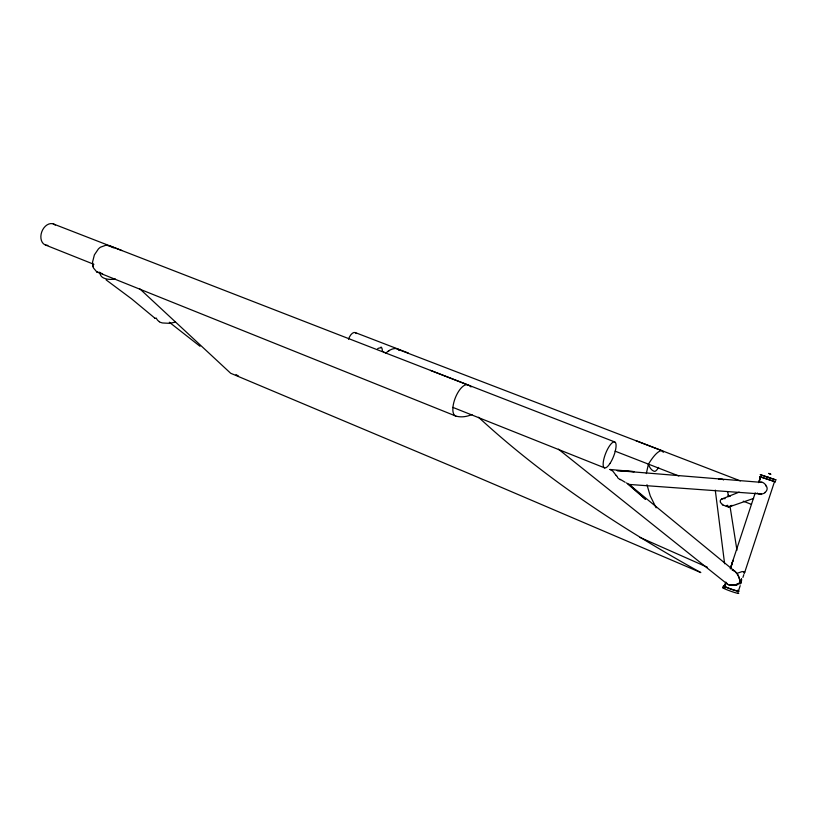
<?xml version="1.0" encoding="UTF-8"?>
<svg xmlns="http://www.w3.org/2000/svg" width="817" height="817" viewBox="0 0 817 817"><rect width="100%" height="100%" fill="white"/><g stroke="black" fill="none" stroke-linecap="round" stroke-linejoin="round"><path stroke-width="1.23" d="M741.509 579.937L741.244 582.592L740.273 583.685M646.329 473.564L648.361 464.362M732.298 569.98A5.77 3.564 49.4 0 1 736.781 573.452L742.214 571.543L743.776 572.002L744.246 573.371L744.747 572.063L744.185 571.573M744.696 572.411L774.536 481.53L759.555 476.617L773.924 481.376M760.464 476.975L759.075 482.234L760.361 476.944L760.964 477.118M732.931 560.503L730.541 568.703L733.002 560.36M724.526 586.085L725.853 582.051M730.245 568.724L755.255 492.825M738.405 591.099L740.192 585.687M742.929 577.384L743.838 574.596M758.574 482.643L760.474 476.995L761.117 477.22M722.871 587.699L723.535 585.769M723.065 587.658L723.719 585.718M723.699 586.984L724.117 585.748M741.244 582.592L739.845 584.002M726.15 582.776L725.496 583.746A14.471 7.404 -28 0 0 724.342 586.136M385.542 353.363L387.135 352.015A28.748 13.378 -66.3 0 1 392.763 348.92L394.825 348.542A28.728 13.368 -66.3 0 1 395.806 348.532L662.362 450.841A10.989 2.972 -68.6 0 1 663.21 452.424M739.783 579.947L740.222 582.603L735.841 584.829M740.222 582.603L738.17 583.92M388.289 351.157L389.433 350.411M764.753 492.528L765.366 492.069A7.179 6.975 23.7 0 0 765.713 491.763L765.825 491.66A4.269 4.054 -69.9 0 0 767.092 487.892L766.601 486.442M725.118 498.676C722.657 497.992 719.277 499.595 720.359 502.22M729.51 506.703L732.073 505.376M728.509 507.061L731.818 505.468M737.874 584.063L732.594 585.391L728.059 584.594L731.726 585.401M721.482 499.167L739.181 492.11M731.399 506.121L753.611 498.421M718.766 479.171L722.116 479.181M175.512 322.01L172.683 322.715A42.372 34.488 -72 0 1 168.782 323.297L162.624 322.97A22.733 18.536 -72.9 0 1 159.928 322.133L159.356 321.857M735.708 584.87L734.892 585.074M734.738 585.105L731.889 585.401M736.995 585.135L736.209 585.258M728.356 507.061L723.382 505.151M617.325 470.582L762.118 482.438M617.152 470.602L634.247 471.644L609.911 469.469M758.779 493.825L628.957 484.42L645.604 499.371L627.803 484.042M102.564 273.695L96.794 271.898L455.855 416.078A120.579 49.725 -76.3 0 0 472.001 414.505M610.044 469.499L612.781 471.092L616.202 475.525M724.352 586.136L725.098 586.32M774.557 481.642L775.476 481.918L774.067 481.417M769.185 477.649L767.173 476.985L776.13 479.977L769.052 477.679M767.623 477.199L760.198 474.657L768.358 477.322M113.451 247.898A41.738 28.187 -64.7 0 0 112.246 247.102L106.363 245.059L100.409 247.224A14.553 9.845 -66 0 0 98.397 248.95L94.384 254.884L92.617 261.838A14.553 9.845 -66 0 0 93.587 268.119L96.763 271.887M731.021 584.594L733.258 585.186L730.858 584.533M761.127 494.53L759.35 493.499M355.191 332.55L408.316 353.005M636.014 440.7L740.376 480.886M108.794 245.457L467.712 384.848A47.999 19.741 -66.1 0 1 471.031 386.962M53.33 223.929L121.937 250.574M430.416 370.356L614.66 441.905M615.089 451.158L678.856 475.974M728.039 495.225L730.388 496.144M743.276 501.189L751.487 504.395M45.609 245.069L93.914 264.32M452.802 407.366L604.662 467.896M640.017 537.443L707.399 567.243M722.606 479.375L723.637 479.967M626.343 482.918L628.967 484.348L734.943 571.389M625.128 482.265L620.256 479.334M726.272 582.899L727.967 584.543L726.221 582.797M722.79 504.753L720.584 502.639A46.549 12.469 -28.3 0 1 720.523 502.138M106.128 279.904L131.629 298.879L155.199 318.436L154.556 317.864M169.313 322.235L200.032 346.296M398.247 349.247L399.145 350.493M727.681 584.39L558.419 449.166M139.85 288.881L230.66 373.257L468.866 473.492L700.812 572.584C621.676 528.67 545.194 478.762 478.517 417.242M736.852 573.422L737.23 573.963A13.787 8.507 49.5 0 1 739.691 579.927M656.133 507.806L650.24 495.868L646.962 484.716M93.138 266.904L92.668 264.534M727.743 491.936L728.498 496.675M730.01 506.264L736.954 550.239M715.273 490.098L724.618 563.761M348.522 339.239A7.802 3.881 -68.9 0 1 356.335 333.54M383.816 351.79A4.831 2.288 -82.6 0 1 383.786 352.536M381.049 347A4.831 2.757 -80.6 0 1 382.274 351.33M377.638 348.685A5.505 4.422 -24.2 0 1 380.865 347.828M47.856 245.366A11.254 8.088 -69 0 1 41.769 231.824A11.254 8.088 -69 0 1 55.27 225.084M238.166 375.677A6.219 5.239 -75 0 1 236.042 374.523M736.995 573.371A15.635 9.63 49.6 0 1 740.008 582.511M732.298 570.031A5.474 3.391 49.4 0 1 736.771 573.452M741.193 582.572A17.811 14.257 30.9 0 0 741.458 578.773A16.177 12.949 30.8 0 1 741.489 579.937M722.749 505.018A33.773 4.79 14.3 0 1 722.238 504.64M727.824 506.305A23.468 2.553 20 0 1 726.221 506.101M727.876 505.406A56.24 6.985 29.3 0 1 727.201 505.325M620.328 479.722A28.483 10.754 69.5 0 1 617.478 477.557M630.479 485.707A72.938 4.626 35 0 1 630.857 486.156M616.539 475.821A8.783 2.165 61.4 0 1 616.192 475.382M617.386 476.658A13.113 4.085 64.7 0 1 616.886 476.086M764.937 492.753A8.15 7.598 -3.9 0 1 763.681 493.468M763.354 493.539A6.812 5.515 -17.3 0 1 761.475 494.101M761.454 493.999A4.769 3.431 -17.2 0 1 757.196 493.029M759.922 482.285A5.494 3.666 55 0 1 765.682 485.002M765.641 485.032A6.791 5.331 48.9 0 1 765.917 485.4M765.662 485.564A6.914 5.709 47.8 0 1 766.275 486.564M725.057 585.881A14.563 4.555 -37.5 0 0 724.863 586.116L725.077 586.238A7.516 0.562 19 0 0 731.807 589.312A7.516 0.562 19 0 0 737.424 590.323A8.415 0.643 19.5 0 1 737.128 591.079A8.415 0.643 19.5 0 1 726.354 587.321A8.415 0.643 19.5 0 1 725.006 585.932M737.945 592.754A8.415 0.654 19.6 0 1 735.065 592.631A8.415 0.654 19.6 0 1 724.679 588.822A8.415 0.654 19.6 0 1 725.047 588.026M455.855 416.078A16.708 6.893 -68.5 0 1 455.11 398.4A16.708 6.893 -68.5 0 1 467.712 384.848M115.289 278.954A21.732 15.942 -33.3 0 1 103.565 277.984A10.315 8.037 -48.4 0 1 99.705 272.132M159.356 321.632A9.773 7.966 -73.4 0 1 156.221 318.017M658.614 467.395A10.989 2.972 -68.6 0 1 654.448 471.338A78.932 21.456 -74.9 0 1 648.412 464.24A31.557 8.527 -66.6 0 1 662.362 450.841M768.726 473.411L770.891 474.309L768.807 473.441M610.013 463.423A13.93 4.228 -68.4 0 0 614.997 442.068A13.93 4.228 -68.4 0 0 603.834 459.164A13.93 4.228 -68.4 0 0 610.013 463.423"/></g></svg>
